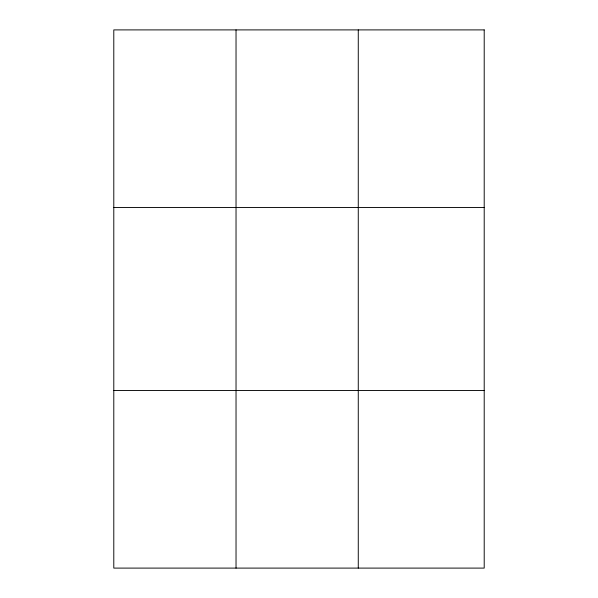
<?xml version="1.0" encoding="UTF-8"?>
<svg xmlns="http://www.w3.org/2000/svg" width="598" height="598" viewBox="0 0 598 598"><rect width="100%" height="100%" fill="white"/><g stroke="black" fill="none" stroke-linecap="round" stroke-linejoin="round"><path stroke-width="0.9" d="M236.031 568.1L236.031 29.9M358.269 568.1L358.269 29.9M113.792 207.506L484.208 207.506M113.792 390.494L484.208 390.494M484.208 29.9L484.208 568.1L113.792 568.1L113.792 29.9L484.208 29.9"/></g></svg>
